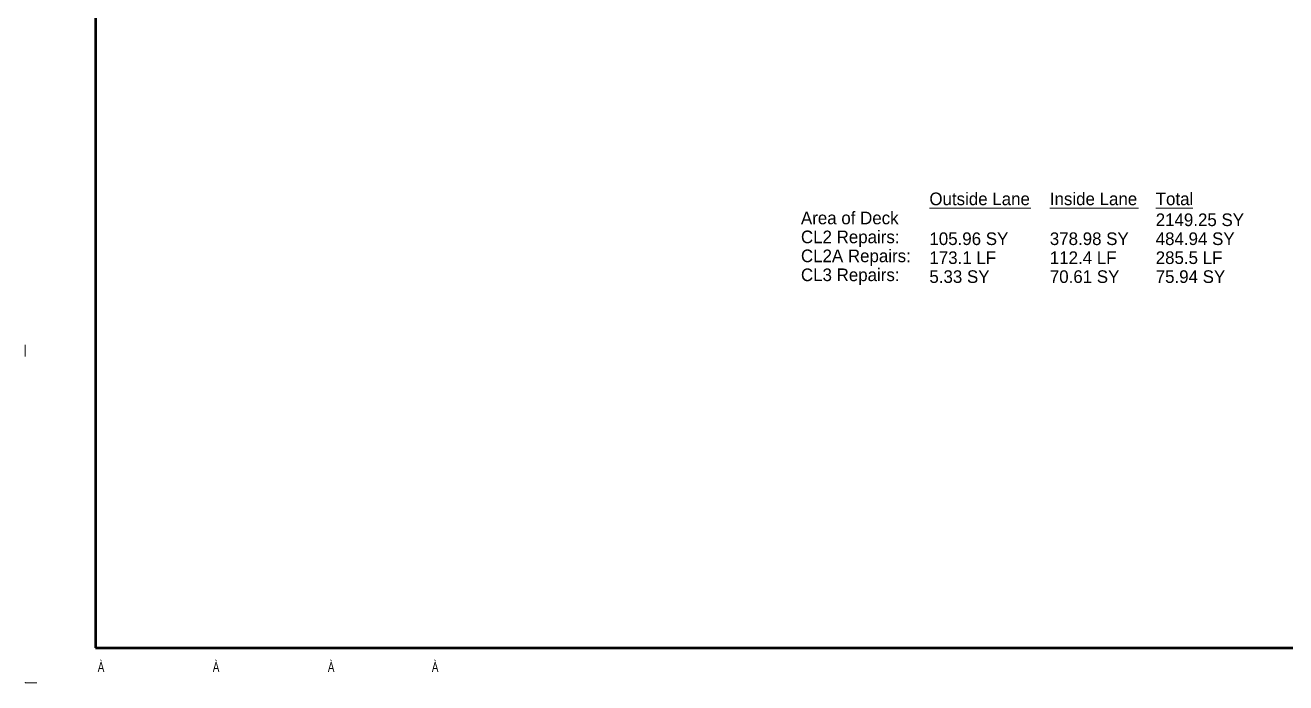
# Model space of a CAD drawing. Header units: feet. Extents: x 2768695 to 2769255, y 548988 to 549355.
# Drawn here: x 2768695.1 to 2769009.4, y 548987.8 to 549151.8 of the extents above; entities that cross this region are included whole.
import ezdxf
from ezdxf.enums import TextEntityAlignment as Align

# ---------------------------------------------------------------- set-up
doc = ezdxf.new("R2010")
doc.units = ezdxf.units.FT
doc.header["$LTSCALE"] = 312
doc.header["$MEASUREMENT"] = 0
doc.linetypes.add('DGN Style 1', pattern=[0.013513, 2.2e-05, -0.013491])
for name, color, linetype, lineweight in [('dim (wt 1)', 4, 'Continuous', 13), ('Mask Lv Priority 100', 7, 'Continuous', 0), ('sht Lines', 7, 'Continuous', 0), ('sht Lines (Construction)', 7, 'Continuous', 0), ('sht Stamp Text', 3, 'Continuous', 13), ('sht Text', 7, 'Continuous', 0), ('Tag DIP text', 2, 'Continuous', 0), ('Text text', 7, 'Continuous', 40)]:
    doc.layers.add(name, color=color, linetype=linetype, lineweight=lineweight)
doc.styles.add('Style-NDDOT', font='')
doc.styles.add('Text 0.09', font='', dxfattribs={"height": 0.0075})
doc.styles.get('Style-NDDOT').set_extended_font_data('NDDOT')
doc.styles.get('Text 0.09').set_extended_font_data('NDDOT')

# ---------------------------------------------------------------- blocks, each defined once
blk = doc.blocks.new('Plan')
at = {"layer": 'sht Lines', "color": 6, "linetype": 'Continuous', "lineweight": 0}
blk.add_line((0, 0), (1.25, 0), dxfattribs=at)
at = {"layer": 'sht Lines', "color": 6, "linetype": 'Continuous', "lineweight": 0, "flags": 128}
blk.add_lwpolyline([(0, 0.83333), (0, 0), (1, 0), (1, 0.1), (1.09996, 0.1), (1.09996, 0.25), (1.25, 0.25), (1.25, 0.79165), (0.86667, 0.79165), (0.86667, 0.83333), (0, 0.83333)], close=True, dxfattribs=at)
at = {"layer": 'sht Lines', "color": 6, "linetype": 'Continuous', "lineweight": 53, "flags": 128}
blk.add_lwpolyline([(0.00001, 0.00003), (1.25001, 0.00003), (1.25001, 0.83336), (0.00001, 0.83336), (0.00001, 0.00003)], close=True, dxfattribs=at)
at = {"layer": 'sht Lines', "color": 7, "linetype": 'Continuous', "lineweight": 0}
blk.add_point((-0.04165, -0.02081), dxfattribs=at)
at = {"layer": 'sht Lines (Construction)', "color": 34, "linetype": 'DGN Style 1', "lineweight": 13, "flags": 128}
blk.add_lwpolyline([(-0.04165, -0.02081), (1.29168, -0.02081), (1.29168, 0.8542), (-0.04165, 0.8542), (-0.04165, -0.02081)], close=True, dxfattribs=at)
at = {"layer": 'sht Stamp Text', "color": 3, "linetype": 'Continuous', "lineweight": 13, "style": 'Style-NDDOT', "flags": 12}
blk.add_attdef('pe_name', text='', height=0.00667, dxfattribs=at).set_placement((1.17498, 0.20167), align=Align.MIDDLE_CENTER)
at = {"layer": 'sht Stamp Text', "color": 3, "linetype": 'Continuous', "lineweight": 13, "style": 'Style-NDDOT'}
for tag, p in [('pe_number', (1.18292, 0.175)), ('pe_date', (1.14983, 0.16168))]:
    blk.add_attdef(tag, text='', height=0.00667, dxfattribs=at).set_placement(p, align=Align.MIDDLE_CENTER)
at = {"layer": 'sht Text', "color": 7, "linetype": 'Continuous', "lineweight": 0, "style": 'Style-NDDOT', "width": 0.757093}
for s, p in [(' À', (-0.00024, -0.00856)), ('  À', (0.06643, -0.00856)), ('   À', (0.1331, -0.00856)), ('À ', (0.19976, -0.00856))]:
    blk.add_text(s, height=0.005833, dxfattribs=at).set_placement(p, align=Align.TOP_LEFT)
at = {"layer": 'sht Text', "color": 1, "linetype": 'Continuous', "lineweight": 13, "style": 'Style-NDDOT'}
for tag, p in [('Type of revision 1', (0.86834, 0.82824)), ('Type of revision 2', (0.86834, 0.81779)), ('Type of revision 3', (0.86834, 0.80733)), ('Type of revision 4', (0.86834, 0.79688))]:
    blk.add_attdef(tag, text='', height=0.00583, dxfattribs=at).set_placement(p, align=Align.MIDDLE_LEFT)
for tag, p in [('Date of revision 1', (0.94745, 0.82823)), ('Date of revision 2', (0.94745, 0.81777)), ('Date of revision 3', (0.94745, 0.80732)), ('Date of revision 4', (0.94745, 0.79686))]:
    blk.add_attdef(tag, text='', height=0.00583, dxfattribs=at).set_placement(p, align=Align.MIDDLE_RIGHT)
at = {"layer": 'sht Text', "color": 7, "linetype": 'Continuous', "lineweight": 0, "style": 'Style-NDDOT'}
for tag, height, p in [('project', 0.00833, (1.07501, 0.80211)), ('section', 0.00833, (1.18751, 0.80211)), ('page', 0.00833, (1.22918, 0.80211)), ('tb_line1', 0.0075, (1.12501, 0.09375)), ('tb_line2', 0.0075, (1.12501, 0.08125)), ('tb_line3', 0.0075, (1.12501, 0.06875)), ('tb_line4', 0.0075, (1.12501, 0.05625)), ('tb_line5', 0.0075, (1.12501, 0.04375)), ('tb_line6', 0.0075, (1.12501, 0.03125)), ('tb_line7', 0.0075, (1.12501, 0.01875)), ('tb_line8', 0.0075, (1.12501, 0.00625))]:
    blk.add_attdef(tag, text='', height=height, dxfattribs=at).set_placement(p, align=Align.MIDDLE_CENTER)
at = {"layer": 'Tag DIP text', "color": 2, "linetype": 'Continuous', "lineweight": 0, "style": 'Style-NDDOT'}
for tag, p in [('highway_no', (1.25, 0)), ('sheet_ref_pnt', (1.25, -0.005)), ('revision_date', (1.25, -0.00333)), ('division_no', (1.25, -0.00167)), ('county', (1.25, -0.00667)), ('comment_3', (1.25, -0.01167)), ('comment_4', (1.25, -0.01333)), ('consultant', (1.25, -0.00833)), ('bridge', (1.25, -0.01)), ('comment_5', (1.25, -0.015)), ('comment_6', (1.25, -0.01667))]:
    blk.add_attdef(tag, text='', height=0.000833, dxfattribs=at).set_placement(p, align=Align.TOP_RIGHT)

msp = doc.modelspace()

# ---------------------------------------------------------------- block references
at = {"layer": 'Mask Lv Priority 100', "color": 7, "linetype": 'Continuous', "lineweight": 13, "xscale": 420, "yscale": 420, "zscale": 420}
msp.add_blockref('Plan', (2768712.61, 548996.58), dxfattribs=at)

# ---------------------------------------------------------------- next in the draw order: linework, layer by layer
at = {"layer": 'dim (wt 1)', "color": 4, "linetype": 'Continuous', "lineweight": 13}
for p, q in [((2768920.58, 549106.17), (2768945.87, 549106.17)), ((2768950.61, 549106.17), (2768972.69, 549106.17)), ((2768977.01, 549106.17), (2768986.29, 549106.17))]:
    msp.add_line(p, q, dxfattribs=at)

# ---------------------------------------------------------------- next in the draw order: texts
at = {"layer": 'Text text', "color": 7, "linetype": 'Continuous', "lineweight": 30, "style": 'Text 0.09'}
for s, p in [('Outside Lane', (2768920.58, 549108.53)), ('Inside Lane', (2768950.61, 549108.53)), ('Total', (2768977.01, 549108.53))]:
    msp.add_text(s, height=3.15, dxfattribs=at).set_placement(p, align=Align.MIDDLE_LEFT)
at = {"layer": 'Text text', "color": 7, "linetype": 'Continuous', "lineweight": 30, "char_height": 3.15, "attachment_point": 4, "line_spacing_factor": 0.9, "style": 'Text 0.09'}
for s, insert in [('Area of Deck\\PCL2 Repairs:\\PCL2A Repairs:\\PCL3 Repairs:', (2768888.55, 549096.2)), ('2149.25 SY\\P484.94 SY\\P285.5 LF\\P75.94 SY', (2768977.01, 549096.2)), ('\\P105.96 SY\\P173.1 LF\\P5.33 SY', (2768920.58, 549096.2)), ('\\P378.98 SY\\P112.4 LF\\P70.61 SY', (2768950.61, 549096.2))]:
    msp.add_mtext(s, dxfattribs=dict(at, insert=insert))

doc.saveas('drawing.dxf')
